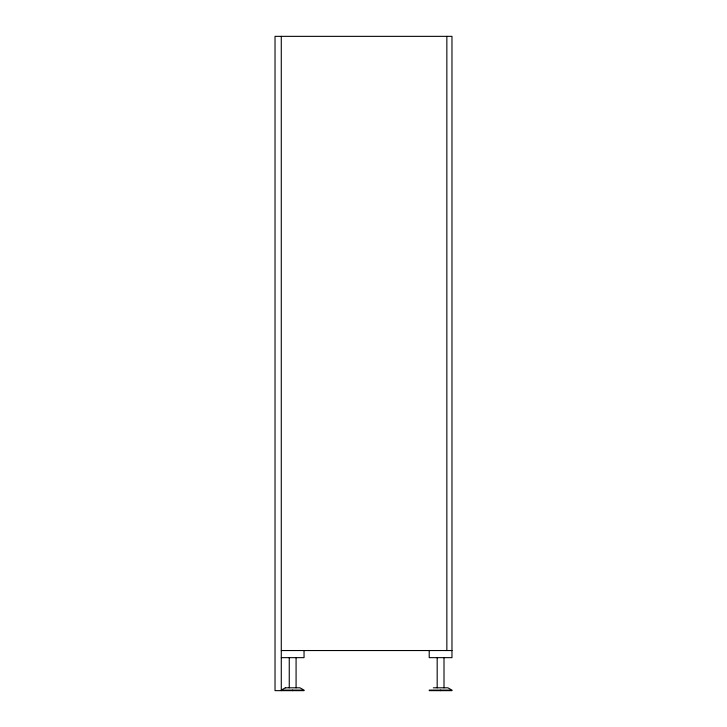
<?xml version="1.0" encoding="UTF-8"?>
<svg xmlns="http://www.w3.org/2000/svg" width="727" height="727" viewBox="0 0 727 727"><rect width="100%" height="100%" fill="white"/><g stroke="black" fill="none" stroke-linecap="round" stroke-linejoin="round"><path stroke-width="1.09" d="M281.285 650.538L451.976 650.538M281.285 657.653L304.04 657.653L304.04 650.538M433.31 687.806L447.877 687.806L451.976 690.105L429.212 690.105M304.04 690.65L275.024 690.65L275.024 36.35L451.976 36.35L451.976 657.653L429.212 657.653L429.212 650.538M429.212 690.65L451.976 690.65M446.851 36.35L446.851 650.538M444.006 657.653L444.006 687.806M440.589 690.105L440.589 690.65M437.181 657.653L437.181 687.806M296.08 657.653L296.08 687.806M292.663 690.105L292.663 690.65M289.255 657.653L289.255 687.806M281.285 36.35L281.285 690.65M285.384 687.806L281.285 690.105L304.04 690.105L299.942 687.806L285.384 687.806"/></g></svg>
